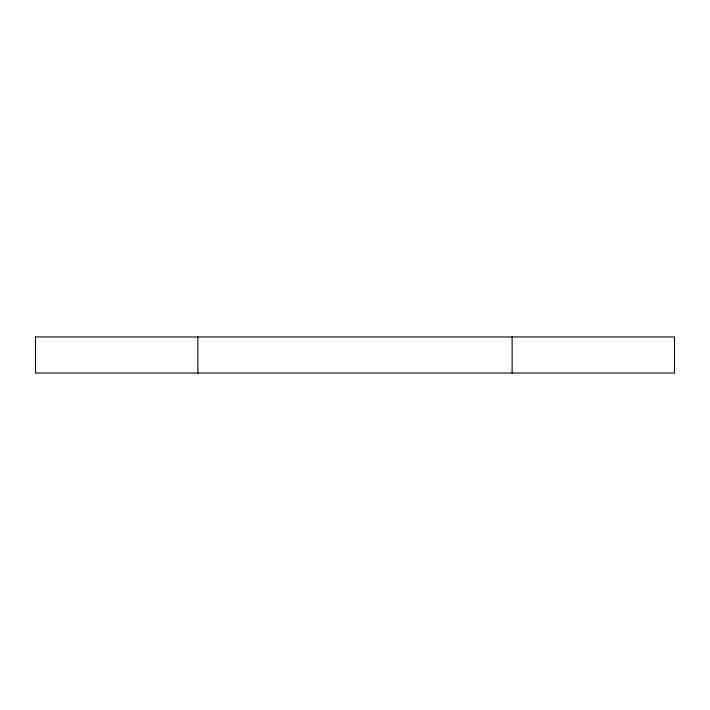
<?xml version="1.0" encoding="UTF-8"?>
<svg xmlns="http://www.w3.org/2000/svg" width="710" height="710" viewBox="0 0 710 710"><rect width="100%" height="100%" fill="white"/><g stroke="black" fill="none" stroke-linecap="round" stroke-linejoin="round"><path stroke-width="1.06" d="M197.868 373.043L197.868 336.957M512.132 373.043L512.132 336.957M35.5 336.957L35.5 373.043L674.5 373.043L674.5 336.957L35.5 336.957"/></g></svg>
